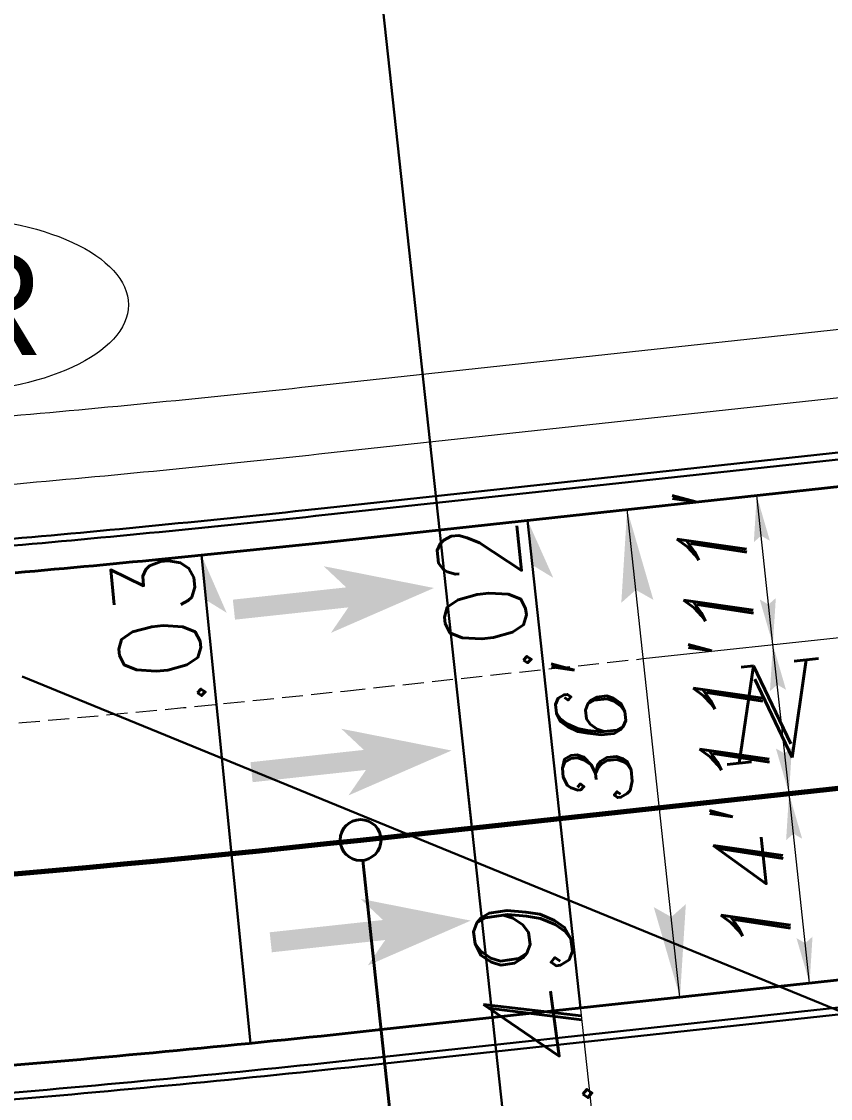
# Model space of a CAD drawing. Extents: x 2081963 to 2085386, y 738291 to 742228.
# Drawn here: x 2082632.9 to 2082692.3, y 740806.4 to 740885.5 of the extents above; entities that cross this region are included whole.
import ezdxf
from ezdxf.enums import TextEntityAlignment as Align

# ---------------------------------------------------------------- set-up
doc = ezdxf.new("R2010")
doc.units = 0
doc.header["$MEASUREMENT"] = 0
doc.linetypes.add('DGN Style 3', pattern=[2.155532, 1.539666, -0.615866])
for name, color, linetype, lineweight in [('Pattern 1', 5, 'Continuous', 30), ('Pattern 5', 6, 'Continuous', 30), ('Prop Conc 2ft 6in Curb and Gutter', 1, 'Continuous', 30), ('Prop Dimension', 7, 'Continuous', 13), ('Prop DSN Text', 7, 'Continuous', 30), ('Prop EOT', 3, 'Continuous', 40), ('Prop Horizontal Alignment', 2, 'Continuous', 70), ('Prop Horizontal Alignment Direction Label', 2, 'Continuous', 40), ('Prop Horizontal Alignment Station Label', 2, 'Continuous', 40), ('Prop Horizontal Alignment Tick Small', 2, 'Continuous', 30), ('Prop Lane Arrow CELL', 7, 'Continuous', 0), ('Prop Lane Lines', 9, 'Continuous', 13), ('Prop Superelevation  Arrow CELL', 9, 'Continuous', 30), ('Prop Superelevation Label', 9, 'Continuous', 30), ('Prop Terminator CELL', 7, 'Continuous', 0), ('Prop WCC CELL', 7, 'Continuous', 0)]:
    doc.layers.add(name, color=color, linetype=linetype, lineweight=lineweight)
doc.layers.add('Prop Conc 4in Sidewalk', color=51, linetype='Continuous', lineweight=13, true_color=0xffff91)
doc.styles.add('Style-ITALICS', font='ITALICS.shx')
doc.styles.add('Style-STANDARD', font='STANDARD.shx')
doc.styles.add('Style-WORKING', font='WORKING.shx')

# ---------------------------------------------------------------- blocks, each defined once
blk = doc.blocks.new('STRARR')
at = {"layer": 'Prop Lane Arrow CELL'}
blk.add_hatch(color=256, dxfattribs=at).paths.add_polyline_path([(-4, -1.25), (-3.25, -0.375), (-7.5, -0.375), (-7.5, 0.375), (-3.25, 0.375), (-4, 1.25), (0, 0)])
blk = doc.blocks.new('Terminator_19')
at = {"layer": 'Prop Terminator CELL', "color": 1, "linetype": 'Continuous', "lineweight": 0}
blk.add_solid([(-9, 1.55), (0, 0), (-7.9, 0), (-9.05, -1.6)], dxfattribs=at)
blk = doc.blocks.new('Terminator_20')
at = {"layer": 'Prop Terminator CELL', "color": 1, "linetype": 'Continuous', "lineweight": 0}
blk.add_solid([(-9, 1.55), (0, 0), (-7.9, 0), (-9.05, -1.6)], dxfattribs=at)
blk = doc.blocks.new('*U56')
at = {"layer": 'Prop Dimension'}
blk.add_line((4.297722, -6.95915), (2.789263, 6.959347), dxfattribs=at)
at = {"layer": 'Prop Terminator CELL', "color": 1, "linetype": 'Continuous', "lineweight": 0, "xscale": 0.375, "yscale": 0.375, "zscale": 0.375}
for name, p, rotation in [('Terminator_20', (2.789263, 6.959347), 96.185463), ('Terminator_19', (4.297722, -6.95915), 276.185463)]:
    blk.add_blockref(name, p, dxfattribs=dict(at, rotation=rotation))
at = {"layer": 'Prop Dimension', "style": 'Style-ITALICS'}
blk.add_text("14'", height=5, rotation=96.185462, dxfattribs=at).set_placement((-0.004305, 0.759629), align=Align.MIDDLE_CENTER)
blk = doc.blocks.new('Terminator_29')
at = {"layer": 'Prop Terminator CELL', "color": 1, "linetype": 'Continuous', "lineweight": 0}
blk.add_solid([(-9, 1.55), (0, 0), (-7.9, 0), (-9.05, -1.6)], dxfattribs=at)
blk = doc.blocks.new('Terminator_30')
at = {"layer": 'Prop Terminator CELL', "color": 1, "linetype": 'Continuous', "lineweight": 0}
blk.add_solid([(-9, 1.55), (0, 0), (-7.9, 0), (-9.05, -1.6)], dxfattribs=at)
blk = doc.blocks.new('*U71')
at = {"layer": 'Prop Dimension'}
blk.add_line((4.336013, -5.467903), (3.150794, 5.468059), dxfattribs=at)
at = {"layer": 'Prop Terminator CELL', "color": 1, "linetype": 'Continuous', "lineweight": 0, "xscale": 0.375, "yscale": 0.375, "zscale": 0.375}
for name, p, rotation in [('Terminator_30', (3.150794, 5.468059), 96.185463), ('Terminator_29', (4.336013, -5.467903), 276.185463)]:
    blk.add_blockref(name, p, dxfattribs=dict(at, rotation=rotation))
at = {"layer": 'Prop Dimension', "style": 'Style-ITALICS'}
blk.add_text("11'", height=5, rotation=96.185462, dxfattribs=at).set_placement((-0.004257, 0.516131), align=Align.MIDDLE_CENTER)
blk = doc.blocks.new('Terminator_31')
at = {"layer": 'Prop Terminator CELL', "color": 1, "linetype": 'Continuous', "lineweight": 0}
blk.add_solid([(-9, 1.55), (0, 0), (-7.9, 0), (-9.05, -1.6)], dxfattribs=at)
blk = doc.blocks.new('Terminator_32')
at = {"layer": 'Prop Terminator CELL', "color": 1, "linetype": 'Continuous', "lineweight": 0}
blk.add_solid([(-9, 1.55), (0, 0), (-7.9, 0), (-9.05, -1.6)], dxfattribs=at)
blk = doc.blocks.new('*U74')
at = {"layer": 'Prop Dimension'}
blk.add_line((5.740484, -17.895188), (1.861588, 17.895232), dxfattribs=at)
at = {"layer": 'Prop Terminator CELL', "color": 1, "linetype": 'Continuous', "lineweight": 0, "xscale": 0.75, "yscale": 0.75, "zscale": 0.75}
for name, p, rotation in [('Terminator_31', (1.861588, 17.895232), 96.185463), ('Terminator_32', (5.740484, -17.895188), 276.185463)]:
    blk.add_blockref(name, p, dxfattribs=dict(at, rotation=rotation))
at = {"layer": 'Prop Dimension', "style": 'Style-ITALICS'}
blk.add_text("36'", height=5, rotation=96.185462, dxfattribs=at).set_placement((-0.672329, 1.629318), align=Align.MIDDLE_CENTER)
blk = doc.blocks.new('*U185')
at = {"layer": 'Prop WCC CELL', "color": 2, "linetype": 'Continuous', "lineweight": 13}
blk.add_ellipse((-0.000052, -0.056373), major_axis=(14.017505, 0), ratio=0.462466638, dxfattribs=at)
at = {"layer": 'Prop WCC CELL', "color": 2, "linetype": 'Continuous', "lineweight": 13, "style": 'Style-WORKING', "width": 0.9985}
blk.add_text('CR', height=7.5, rotation=0.000001, dxfattribs=at).set_placement((0.535382, -0.000123), align=Align.MIDDLE_CENTER)
blk = doc.blocks.new('SUPRT_29')
at = {"layer": 'Prop Superelevation  Arrow CELL'}
blk.add_solid([(0, 0), (-2.140677, -0.691958), (-1.609401, -0.000042)], dxfattribs=at)
blk = doc.blocks.new('SUPLT_29')
at = {"layer": 'Prop Superelevation  Arrow CELL', "extrusion": (0, 0, -1), "xscale": 1.249992, "yscale": 1.249992, "zscale": 1.249992, "rotation": 179.998534}
blk.add_blockref('SUPRT_29', (0, 0), dxfattribs=at)
blk = doc.blocks.new('*U265')
at = {"layer": 'Prop Superelevation  Arrow CELL'}
blk.add_line((2.843671, 17.895229), (6.722568, -17.895191), dxfattribs=at)
at = {"layer": 'Prop Superelevation  Arrow CELL', "extrusion": (0, 0, -1), "xscale": 1.64042, "yscale": 1.64042, "zscale": 1.64042, "rotation": 83.838194}
blk.add_blockref('SUPLT_29', (-2.843671, 17.895229), dxfattribs=at)
at = {"layer": 'Prop Superelevation Label', "style": 'Style-STANDARD'}
blk.add_text('.02', height=6, rotation=96.185463, dxfattribs=at).set_placement((2.600102, 12.369222), align=Align.CENTER)
blk = doc.blocks.new('SUPRT_45')
at = {"layer": 'Prop Superelevation  Arrow CELL'}
blk.add_solid([(0, 0), (-2.140677, -0.691958), (-1.609401, -0.000042)], dxfattribs=at)
blk = doc.blocks.new('SUPLT_45')
at = {"layer": 'Prop Superelevation  Arrow CELL', "extrusion": (0, 0, -1), "xscale": 1.249992, "yscale": 1.249992, "zscale": 1.249992, "rotation": 179.998534}
blk.add_blockref('SUPRT_45', (0, 0), dxfattribs=at)
blk = doc.blocks.new('*U313')
at = {"layer": 'Prop Superelevation  Arrow CELL'}
blk.add_line((6.55288, -17.910389), (2.965668, 17.910441), dxfattribs=at)
at = {"layer": 'Prop Superelevation  Arrow CELL', "extrusion": (0, 0, -1), "xscale": 1.64042, "yscale": 1.64042, "zscale": 1.64042, "rotation": 84.304941}
blk.add_blockref('SUPLT_45', (-2.965668, 17.910441), dxfattribs=at)
at = {"layer": 'Prop Superelevation Label', "style": 'Style-STANDARD'}
blk.add_text('.03', height=6, rotation=95.718715, dxfattribs=at).set_placement((2.768674, 12.53924), align=Align.CENTER)

msp = doc.modelspace()

# ---------------------------------------------------------------- linework, layer by layer
at = {"layer": 'Pattern 1'}
msp.add_line((2082644.394, 741025.098), (2082687.493, 740627.427), dxfattribs=at)
at = {"layer": 'Pattern 5'}
msp.add_line((2082632.941, 740837.384), (2082706.738, 740807.154), dxfattribs=at)
at = {"layer": 'Prop Conc 2ft 6in Curb and Gutter'}
for p, q in [((2082655.133, 740849.734), (2082744.603, 740859.431)), ((2082655.187, 740849.237), (2082744.657, 740858.934)), ((2082659.497, 740809.47), (2082748.967, 740819.167)), ((2082659.551, 740808.973), (2082749.021, 740818.67))]:
    msp.add_line(p, q, dxfattribs=at)
for radius, start in [(1145.5, 275.033132), (1146, 275.033132), (1186, 274.81429), (1186.5, 274.81429)]:
    msp.add_arc((2082531.709, 741988.566), radius, start, 276.185463, dxfattribs=at)
at = {"layer": 'Prop Conc 4in Sidewalk', "color": 7, "linetype": 'Continuous'}
for p, q in [((2082654.163, 740858.682), (2082743.633, 740868.378)), ((2082654.702, 740853.711), (2082744.172, 740863.408))]:
    msp.add_line(p, q, dxfattribs=at)
at = {"layer": 'Prop Conc 4in Sidewalk', "color": 7, "linetype": 'Continuous', "extrusion": (0, 0, -1)}
msp.add_arc((-2083013.793, 740681.372), 448.5, 26.74439, 42.70461, dxfattribs=at)
at = {"layer": 'Prop Conc 4in Sidewalk', "color": 7, "linetype": 'Continuous'}
for radius in [1136.5, 1141.5]:
    msp.add_arc((2082531.709, 741988.566), radius, 275.033132, 276.185463, dxfattribs=at)
at = {"layer": 'Prop Dimension'}
msp.add_line((2082670.03, 740848.834), (2082676.46, 740789.497), dxfattribs=at)
at = {"layer": 'Prop EOT'}
for p, q in [((2082655.402, 740847.249), (2082744.872, 740856.945)), ((2082659.281, 740811.458), (2082748.751, 740821.155))]:
    msp.add_line(p, q, dxfattribs=at)
at = {"layer": 'Prop EOT', "extrusion": (0, 0, -1)}
msp.add_arc((-2083013.793, 740681.372), 520, 19.08389, 47.78757, dxfattribs=at)
at = {"layer": 'Prop EOT'}
for radius, start in [(1148, 275.033132), (1184, 274.81429)]:
    msp.add_arc((2082531.709, 741988.566), radius, start, 276.185463, dxfattribs=at)
at = {"layer": 'Prop Horizontal Alignment'}
msp.add_line((2082657.773, 740825.377), (2082747.243, 740835.073), dxfattribs=at)
at = {"layer": 'Prop Horizontal Alignment', "extrusion": (0, 0, -1)}
msp.add_arc((-2083013.793, 740681.372), 490, 14.14033, 47.78757, dxfattribs=at)
at = {"layer": 'Prop Horizontal Alignment'}
msp.add_arc((2082531.709, 741988.566), 1170, 260.567417, 276.185463, dxfattribs=at)
at = {"layer": 'Prop Horizontal Alignment Station Label', "color": 2, "linetype": 'Continuous', "lineweight": 40}
msp.add_line((2082662.731, 740779.628), (2082657.934, 740823.886), dxfattribs=at)
msp.add_circle((2082657.773, 740825.377), 1.5, dxfattribs=at)
at = {"layer": 'Prop Horizontal Alignment Tick Small', "color": 2, "linetype": 'Continuous', "lineweight": 30}
msp.add_line((2082665.944, 740826.262), (2082665.405, 740831.233), dxfattribs=at)
at = {"layer": 'Prop Lane Lines'}
for p, q in [((2082678.518, 740838.69), (2082746.058, 740846.009)), ((2082657.773, 740825.377), (2082747.243, 740835.073)), ((2082659.281, 740811.458), (2082748.751, 740821.155))]:
    msp.add_line(p, q, dxfattribs=at)
at = {"layer": 'Prop Lane Lines', "linetype": 'DGN Style 3'}
msp.add_line((2082656.588, 740836.313), (2082678.518, 740838.69), dxfattribs=at)
at = {"layer": 'Prop Lane Lines', "extrusion": (0, 0, -1)}
for radius, start in [(520, 19.08389), (506, 23.63991), (494, 23.63991)]:
    msp.add_arc((-2083013.793, 740681.372), radius, start, 47.78757, dxfattribs=at)
at = {"layer": 'Prop Lane Lines', "linetype": 'DGN Style 3'}
msp.add_arc((2082531.709, 741988.566), 1159, 266.793796, 276.185463, dxfattribs=at)
at = {"layer": 'Prop Lane Lines'}
msp.add_arc((2082531.709, 741988.566), 1170, 260.567417, 276.185463, dxfattribs=at)

# ---------------------------------------------------------------- block references
at = {"layer": 'Prop Lane Arrow CELL', "xscale": 1.968499, "yscale": 1.968499, "zscale": 1.968499, "rotation": 6.185125}
for p in [(2082663.159, 740843.876), (2082664.452, 740831.946), (2082665.861, 740819.462)]:
    msp.add_blockref('STRARR', p, dxfattribs=at)
at = {"layer": 'Prop Superelevation  Arrow CELL'}
msp.add_blockref('*U265', (2082667.186, 740830.939), dxfattribs=at)
at = {"layer": 'Prop Superelevation Label'}
msp.add_blockref('*U313', (2082643.135, 740828.369), dxfattribs=at)
at = {"layer": 'Prop Terminator CELL', "color": 1, "linetype": 'Continuous', "lineweight": 0}
for name, p in [('*U71', (2082683.691, 740845.188)), ('*U74', (2082675.471, 740831.73)), ('*U71', (2082684.876, 740834.252)), ('*U56', (2082686.423, 740821.825))]:
    msp.add_blockref(name, p, dxfattribs=at)
at = {"layer": 'Prop WCC CELL', "color": 2, "linetype": 'Continuous', "lineweight": 13}
msp.add_blockref('*U185', (2082626.719, 740864.718), dxfattribs=at)

# ---------------------------------------------------------------- texts
at = {"layer": 'Prop DSN Text', "insert": (2082671.708, 740803.224), "char_height": 7, "attachment_point": 5, "rotation": 97.8209, "line_spacing_factor": 0.9, "style": 'Style-ITALICS'}
msp.add_mtext('+06.49', dxfattribs=at)
at = {"layer": 'Prop Horizontal Alignment Direction Label', "linetype": 'Continuous', "style": 'Style-ITALICS'}
msp.add_text('N 83%%d 48\' 52.3" E', height=7, rotation=6.18546, dxfattribs=at).set_placement((2082730.749, 740835.916), align=Align.CENTER)

doc.saveas('drawing.dxf')
